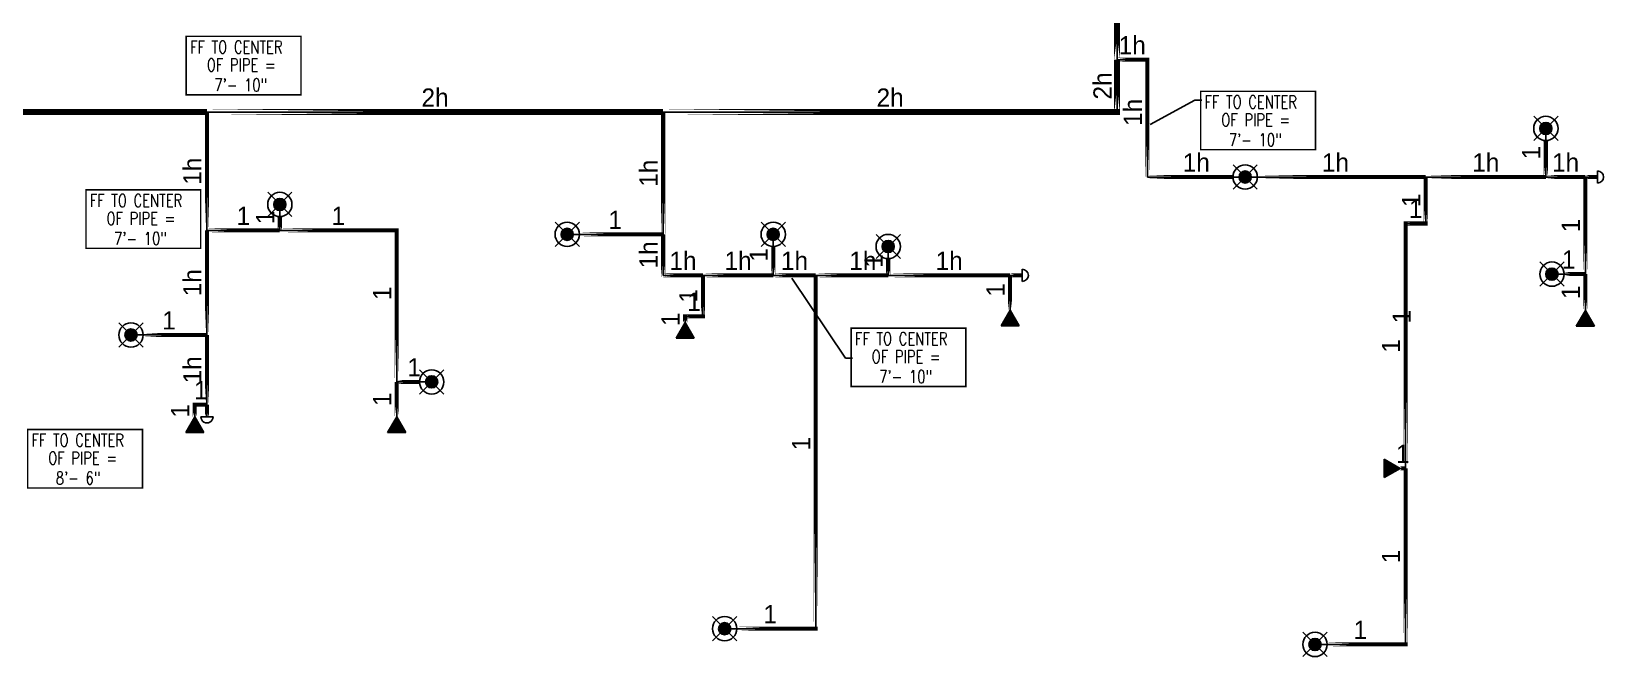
# Model space of a CAD drawing. Header units: inches. Extents: x -3355 to 5264, y 2 to 1719.
# Drawn here: x -815 to -39, y 2 to 311 of the extents above; entities that cross this region are included whole.
import ezdxf
from ezdxf.enums import TextEntityAlignment as Align

# ---------------------------------------------------------------- set-up
doc = ezdxf.new("R2010")
doc.units = ezdxf.units.IN
doc.header["$MEASUREMENT"] = 0
for name, color, linetype in [('Coordination', 1, 'Continuous'), ('headdn', 1, 'Continuous'), ('PIPEBL', 4, 'Continuous'), ('pipemn', 6, 'Continuous'), ('PIPESPC', 1, 'Continuous'), ('spk-cap', 1, 'Continuous'), ('TIDYPIPE', 1, 'Continuous')]:
    doc.layers.add(name, color=color, linetype=linetype)
doc.styles.add('PDA1', font='ROMAND', dxfattribs={"width": 0.755})
doc.styles.add('PIPE', font='PIPE.SHX')
doc.dimstyles.get("Standard").update_dxf_attribs({"dimtxt": 0.18, "dimasz": 0.18, "dimexe": 0.18, "dimexo": 0.0625, "dimgap": 0.09, "dimtad": 0, "dimtih": 1, "dimtoh": 1, "dimdec": 4, "dimzin": 0, "dimdsep": 46, "dimtxsty": 'Standard', "dimcen": 0.09, "dimadec": 0, "dimazin": 0, "dimtfac": 1, "dimtdec": 4, "dimtofl": 0, "dimtmove": 0, "dimatfit": 3, "dimfxl": 1, "dimtolj": 1, "dimtzin": 0, "dimarcsym": 0})

# ---------------------------------------------------------------- blocks, each defined once
blk = doc.blocks.new('side2')
for p, q in [((0, 0), (7.79, 4.5)), ((7.79, -4.5), (0, 0)), ((7.79, 4.5), (7.79, -4.5))]:
    blk.add_line(p, q)
blk.add_solid([(7.79, -4.5), (0, 0), (7.79, 4.5)])
blk = doc.blocks.new('dpend2')
for p, q in [((-6, -6), (6, 6)), ((6, -6), (-6, 6))]:
    blk.add_line(p, q)
for radius in [6, 3]:
    blk.add_circle((0, 0), radius)
for points in [[(0, 0), (-3, 0), (-2.08, 2.07)], [(0, 0), (-3, 0), (-2.08, -2.07)], [(0, 0), (0, 3), (-2.12, 2.14)], [(0, 0), (0, -3), (-2.12, -2.14)], [(0, 0), (0, 3), (2.12, 2.14)], [(0, 0), (3, 0), (2.08, 2.07)], [(0, 0), (3, 0), (2.08, -2.07)], [(0, 0), (0, -3), (2.12, -2.14)]]:
    blk.add_solid(points)
blk = doc.blocks.new('PIPESPC')
at = {"layer": 'PIPESPC', "style": 'PIPE', "width": 0.9}
blk.add_attdef('SIZE', text='', height=9, dxfattribs=at).set_placement((0, 4.02), align=Align.CENTER)
at = {"layer": 'PIPESPC', "style": 'PIPE', "flags": 1}
blk.add_attdef('SCHED', (25.3, 3.89), '', height=9, dxfattribs=at)
blk = doc.blocks.new('CAP')
blk.add_line((0, 3), (0, -3))
blk.add_arc((0, 0), 3, 270, 90)
blk = doc.blocks.new('vvvvbbbbbbbb')
at = {"layer": 'Coordination', "const_width": 0.75}
blk.add_lwpolyline([(2834.89, 1670.01), (2834.89, 1641.14), (2891.57, 1641.14), (2891.57, 1670.01), (2834.89, 1670.01)], dxfattribs=at)
at = {"layer": 'Coordination', "style": 'PDA1', "width": 0.755}
for s, p in [('FF TO CENTER', (2836.77, 1661.59)), ('OF PIPE = ', (2845.03, 1652.74)), ('7\'- 10"', (2848.77, 1642.88))]:
    blk.add_text(s, height=6.3, dxfattribs=at).set_placement(p)

msp = doc.modelspace()

# ---------------------------------------------------------------- linework, layer by layer
at = {"layer": 'Coordination', "const_width": 0.75}
msp.add_lwpolyline([(-817.02, 114.12), (-817.02, 85.25), (-760.34, 85.25), (-760.34, 114.12), (-817.02, 114.12)], dxfattribs=at)
at = {"layer": 'PIPEBL'}
for p, q in [((-264, 296.86), (-279, 296.86)), ((-264, 238.93), (-264, 296.86)), ((-728.49, 212.53), (-728.49, 271)), ((-503.17, 210.58), (-503.17, 271)), ((-67.24, 262.93), (-67.24, 238.93)), ((-215.74, 238.93), (-264, 238.93)), ((-215.74, 238.93), (-126.59, 238.93)), ((-126.59, 215.95), (-126.59, 238.93)), ((-126.59, 238.93), (-67.24, 238.93)), ((-67.24, 238.93), (-47.74, 238.93)), ((-47.74, 190.93), (-47.74, 238.93)), ((-47.74, 238.93), (-41.74, 238.93)), ((-692.49, 212.53), (-692.49, 225.36)), ((-728.49, 160.86), (-728.49, 212.53)), ((-728.49, 212.53), (-692.49, 212.53)), ((-692.49, 212.53), (-634.74, 212.53)), ((-634.74, 137.66), (-634.74, 212.53)), ((-550.56, 210.58), (-503.17, 210.58)), ((-503.17, 190.32), (-503.17, 210.58)), ((-448.81, 190.32), (-448.81, 210.58)), ((-136.53, 94.9), (-136.53, 215.95)), ((-136.53, 215.95), (-126.59, 215.95)), ((-392.04, 204.58), (-392.04, 190.32)), ((-503.17, 190.32), (-483.56, 190.32)), ((-483.56, 170.08), (-483.56, 190.32)), ((-483.56, 190.32), (-448.81, 190.32)), ((-448.81, 190.32), (-427.81, 190.32)), ((-427.81, 190.32), (-392.04, 190.32)), ((-427.81, 15.66), (-427.81, 190.32)), ((-392.04, 190.32), (-331.81, 190.32)), ((-331.81, 173.08), (-331.81, 190.32)), ((-331.81, 190.32), (-325.81, 190.32)), ((-64.24, 190.93), (-47.74, 190.93)), ((-47.74, 172.93), (-47.74, 190.93)), ((-492.31, 170.08), (-483.56, 170.08)), ((-492.31, 170.08), (-492.31, 167.08)), ((-765.99, 160.86), (-728.49, 160.86)), ((-728.49, 126.36), (-728.49, 160.86)), ((-634.74, 120.36), (-634.74, 137.66)), ((-617.49, 137.66), (-634.74, 137.66)), ((-734.49, 126.36), (-728.49, 126.36)), ((-734.49, 126.36), (-734.49, 120.36)), ((-728.49, 126.36), (-728.49, 120.36)), ((-139.25, 94.9), (-136.53, 94.9)), ((-136.53, 7.89), (-136.53, 94.9)), ((-472.81, 15.66), (-427.81, 15.66)), ((-181.24, 7.89), (-136.53, 7.89))]:
    msp.add_line(p, q, dxfattribs=at)
at = {"layer": 'pipemn'}
for p, q in [((-279, 318.74), (-279, 296.86)), ((-279, 296.86), (-279, 271)), ((-728.49, 271), (-951.63, 271)), ((-728.49, 271), (-503.17, 271)), ((-503.17, 271), (-279, 271))]:
    msp.add_line(p, q, dxfattribs=at)
at = {"layer": 'TIDYPIPE', "color": 1}
for points, const_width in [([(-279, 296.86), (-279, 318.74)], 3), ([(-279, 269.5), (-279, 296.86)], 3), ([(-279, 296.86), (-263, 296.86)], 2), ([(-264, 237.93), (-264, 297.86)], 2), ([(-951.63, 271), (-728.49, 271)], 3), ([(-728.49, 271), (-503.17, 271)], 3), ([(-728.49, 212.53), (-728.49, 271)], 2), ([(-503.17, 271), (-277.5, 271)], 3), ([(-503.17, 210.58), (-503.17, 271)], 2), ([(-67.24, 238.93), (-67.24, 256.93)], 2), ([(-265, 238.93), (-221.74, 238.93)], 2), ([(-209.74, 238.93), (-126.59, 238.93)], 2), ([(-126.59, 238.93), (-67.24, 238.93)], 2), ([(-126.59, 214.95), (-126.59, 238.93)], 2), ([(-67.24, 238.93), (-47.74, 238.93)], 2), ([(-47.74, 190.93), (-47.74, 238.93)], 2), ([(-47.74, 238.93), (-41.74, 238.93)], 2), ([(-692.49, 212.53), (-692.49, 219.36)], 2), ([(-136.53, 94.9), (-136.53, 216.95)], 2), ([(-728.49, 160.86), (-728.49, 212.53)], 2), ([(-728.49, 212.53), (-692.49, 212.53)], 2), ([(-692.49, 212.53), (-633.74, 212.53)], 2), ([(-634.74, 137.66), (-634.74, 213.53)], 2), ([(-544.56, 210.58), (-503.17, 210.58)], 2), ([(-503.17, 189.32), (-503.17, 210.58)], 2), ([(-137.53, 215.95), (-125.59, 215.95)], 2), ([(-448.81, 190.32), (-448.81, 204.58)], 2), ([(-392.04, 190.32), (-392.04, 198.58)], 2), ([(-504.17, 190.32), (-483.56, 190.32)], 2), ([(-483.56, 169.08), (-483.56, 190.32)], 2), ([(-483.56, 190.32), (-448.81, 190.32)], 2), ([(-448.81, 190.32), (-427.81, 190.32)], 2), ([(-427.81, 14.66), (-427.81, 190.32)], 2), ([(-427.81, 190.32), (-392.04, 190.32)], 2), ([(-392.04, 190.32), (-331.81, 190.32)], 2), ([(-331.81, 173.08), (-331.81, 190.32)], 2), ([(-331.81, 190.32), (-325.81, 190.32)], 2), ([(-58.24, 190.93), (-47.74, 190.93)], 2), ([(-47.74, 172.93), (-47.74, 190.93)], 2), ([(-493.31, 170.08), (-482.56, 170.08)], 2), ([(-492.31, 167.08), (-492.31, 171.08)], 2), ([(-759.99, 160.86), (-728.49, 160.86)], 2), ([(-728.49, 126.36), (-728.49, 160.86)], 2), ([(-634.74, 120.36), (-634.74, 137.66)], 2), ([(-634.74, 137.66), (-623.49, 137.66)], 2), ([(-735.49, 126.36), (-728.49, 126.36)], 2), ([(-734.49, 120.36), (-734.49, 127.36)], 2), ([(-728.49, 120.36), (-728.49, 126.36)], 2), ([(-139.25, 94.9), (-136.53, 94.9)], 2), ([(-136.53, 6.89), (-136.53, 94.9)], 2), ([(-466.81, 15.66), (-426.81, 15.66)], 2), ([(-175.24, 7.89), (-135.53, 7.89)], 2)]:
    msp.add_lwpolyline(points, close=True, dxfattribs=dict(at, const_width=const_width))

# ---------------------------------------------------------------- block references
at = {"layer": 'headdn'}
for p in [(-67.24, 262.93), (-215.74, 238.93), (-550.56, 210.58), (-448.81, 210.58), (-392.04, 204.58), (-64.24, 190.93), (-472.81, 15.66), (-181.24, 7.89)]:
    msp.add_blockref('dpend2', p, dxfattribs=at)
for name, p, rotation in [('dpend2', (-692.49, 225.36), 180), ('side2', (-331.81, 173.08), 270), ('side2', (-47.74, 172.93), 270), ('dpend2', (-765.99, 160.86), 180), ('side2', (-492.31, 167.08), 270), ('dpend2', (-617.49, 137.66), 180), ('side2', (-734.49, 120.36), 270), ('side2', (-634.74, 120.36), 270), ('side2', (-139.25, 94.9), 180)]:
    msp.add_blockref(name, p, dxfattribs=dict(at, rotation=rotation))
at = {"layer": 'PIPESPC'}
for p in [(-3573.59, -1361.58), (-3072.58, -1388.73), (-3623.13, -1437.46), (-3245.22, -1505.75)]:
    msp.add_blockref('vvvvbbbbbbbb', p, dxfattribs=at)
ref = msp.add_blockref('PIPESPC', (-271.5, 296.86), dxfattribs=at)
ref.add_attrib('SIZE', '1h', dxfattribs={"color": 0, "height": 9, "style": 'PIPE'}).set_placement((-271.5, 296.86), align=Align.BOTTOM_CENTER)
ref = msp.add_blockref('PIPESPC', (-279, 283.93), dxfattribs=dict(at, rotation=89.99999999999598))
ref.add_attrib('SIZE', '2h', dxfattribs={"color": 0, "height": 9, "rotation": 90, "style": 'PIPE'}).set_placement((-279, 283.93), align=Align.BOTTOM_CENTER)
ref = msp.add_blockref('PIPESPC', (-615.83, 271), dxfattribs=at)
ref.add_attrib('SIZE', '2h', dxfattribs={"color": 0, "height": 9, "style": 'PIPE'}).set_placement((-615.83, 271), align=Align.BOTTOM_CENTER)
ref = msp.add_blockref('PIPESPC', (-391.09, 271), dxfattribs=at)
ref.add_attrib('SIZE', '2h', dxfattribs={"color": 0, "height": 9, "style": 'PIPE'}).set_placement((-391.09, 271), align=Align.BOTTOM_CENTER)
ref = msp.add_blockref('PIPESPC', (-264, 270.9), dxfattribs=dict(at, rotation=90))
ref.add_attrib('SIZE', '1h', dxfattribs={"color": 0, "height": 9, "rotation": 90, "style": 'PIPE'}).set_placement((-264, 270.9), align=Align.BOTTOM_CENTER)
ref = msp.add_blockref('PIPESPC', (-239.87, 238.93), dxfattribs=at)
ref.add_attrib('SIZE', '1h', dxfattribs={"color": 0, "height": 9, "style": 'PIPE'}).set_placement((-239.87, 238.93), align=Align.BOTTOM_CENTER)
ref = msp.add_blockref('PIPESPC', (-171.16, 238.93), dxfattribs=at)
ref.add_attrib('SIZE', '1h', dxfattribs={"color": 0, "height": 9, "style": 'PIPE'}).set_placement((-171.16, 238.93), align=Align.BOTTOM_CENTER)
ref = msp.add_blockref('PIPESPC', (-96.91, 238.93), dxfattribs=at)
ref.add_attrib('SIZE', '1h', dxfattribs={"color": 0, "height": 9, "style": 'PIPE'}).set_placement((-96.91, 238.93), align=Align.BOTTOM_CENTER)
ref = msp.add_blockref('PIPESPC', (-67.24, 250.93), dxfattribs=dict(at, rotation=90))
ref.add_attrib('SIZE', '1', dxfattribs={"color": 0, "height": 9, "rotation": 90, "style": 'PIPE'}).set_placement((-67.24, 250.93), align=Align.BOTTOM_CENTER)
ref = msp.add_blockref('PIPESPC', (-57.49, 238.93), dxfattribs=at)
ref.add_attrib('SIZE', '1h', dxfattribs={"color": 0, "height": 9, "style": 'PIPE'}).set_placement((-57.49, 238.93), align=Align.BOTTOM_CENTER)
ref = msp.add_blockref('PIPESPC', (-728.49, 241.77), dxfattribs=dict(at, rotation=90))
ref.add_attrib('SIZE', '1h', dxfattribs={"color": 0, "height": 9, "rotation": 90, "style": 'PIPE'}).set_placement((-728.49, 241.77), align=Align.BOTTOM_CENTER)
ref = msp.add_blockref('PIPESPC', (-503.17, 240.79), dxfattribs=dict(at, rotation=90))
ref.add_attrib('SIZE', '1h', dxfattribs={"color": 0, "height": 9, "rotation": 90, "style": 'PIPE'}).set_placement((-503.17, 240.79), align=Align.BOTTOM_CENTER)
ref = msp.add_blockref('PIPESPC', (-126.59, 227.44), dxfattribs=dict(at, rotation=90))
ref.add_attrib('SIZE', '1', dxfattribs={"color": 0, "height": 9, "rotation": 90, "style": 'PIPE'}).set_placement((-126.59, 227.44), align=Align.BOTTOM_CENTER)
ref = msp.add_blockref('PIPESPC', (-131.56, 215.95), dxfattribs=at)
ref.add_attrib('SIZE', '1', dxfattribs={"color": 0, "height": 9, "style": 'PIPE'}).set_placement((-131.56, 215.95), align=Align.BOTTOM_CENTER)
ref = msp.add_blockref('PIPESPC', (-710.49, 212.53), dxfattribs=at)
ref.add_attrib('SIZE', '1', dxfattribs={"color": 0, "height": 9, "style": 'PIPE'}).set_placement((-710.49, 212.53), align=Align.BOTTOM_CENTER)
ref = msp.add_blockref('PIPESPC', (-692.49, 218.95), dxfattribs=dict(at, rotation=90))
ref.add_attrib('SIZE', '1', dxfattribs={"color": 0, "height": 9, "rotation": 90, "style": 'PIPE'}).set_placement((-692.49, 218.95), align=Align.BOTTOM_CENTER)
ref = msp.add_blockref('PIPESPC', (-663.61, 212.53), dxfattribs=at)
ref.add_attrib('SIZE', '1', dxfattribs={"color": 0, "height": 9, "style": 'PIPE'}).set_placement((-663.61, 212.53), align=Align.BOTTOM_CENTER)
ref = msp.add_blockref('PIPESPC', (-526.87, 210.58), dxfattribs=at)
ref.add_attrib('SIZE', '1', dxfattribs={"color": 0, "height": 9, "style": 'PIPE'}).set_placement((-526.87, 210.58), align=Align.BOTTOM_CENTER)
ref = msp.add_blockref('PIPESPC', (-47.74, 214.93), dxfattribs=dict(at, rotation=90))
ref.add_attrib('SIZE', '1', dxfattribs={"color": 0, "height": 9, "rotation": 90, "style": 'PIPE'}).set_placement((-47.74, 214.93), align=Align.BOTTOM_CENTER)
ref = msp.add_blockref('PIPESPC', (-503.17, 200.45), dxfattribs=dict(at, rotation=90))
ref.add_attrib('SIZE', '1h', dxfattribs={"color": 0, "height": 9, "rotation": 90, "style": 'PIPE'}).set_placement((-503.17, 200.45), align=Align.BOTTOM_CENTER)
ref = msp.add_blockref('PIPESPC', (-493.37, 190.32), dxfattribs=at)
ref.add_attrib('SIZE', '1h', dxfattribs={"color": 0, "height": 9, "style": 'PIPE'}).set_placement((-493.37, 190.32), align=Align.BOTTOM_CENTER)
ref = msp.add_blockref('PIPESPC', (-466.19, 190.32), dxfattribs=at)
ref.add_attrib('SIZE', '1h', dxfattribs={"color": 0, "height": 9, "style": 'PIPE'}).set_placement((-466.19, 190.32), align=Align.BOTTOM_CENTER)
ref = msp.add_blockref('PIPESPC', (-448.81, 200.45), dxfattribs=dict(at, rotation=89.99999999999132))
ref.add_attrib('SIZE', '1', dxfattribs={"color": 0, "height": 9, "rotation": 90, "style": 'PIPE'}).set_placement((-448.81, 200.45), align=Align.BOTTOM_CENTER)
ref = msp.add_blockref('PIPESPC', (-438.31, 190.32), dxfattribs=at)
ref.add_attrib('SIZE', '1h', dxfattribs={"color": 0, "height": 9, "style": 'PIPE'}).set_placement((-438.31, 190.32), align=Align.BOTTOM_CENTER)
ref = msp.add_blockref('PIPESPC', (-404.56, 190.32), dxfattribs=at)
ref.add_attrib('SIZE', '1h', dxfattribs={"color": 0, "height": 9, "style": 'PIPE'}).set_placement((-404.56, 190.32), align=Align.BOTTOM_CENTER)
ref = msp.add_blockref('PIPESPC', (-361.93, 190.32), dxfattribs=at)
ref.add_attrib('SIZE', '1h', dxfattribs={"color": 0, "height": 9, "style": 'PIPE'}).set_placement((-361.93, 190.32), align=Align.BOTTOM_CENTER)
ref = msp.add_blockref('PIPESPC', (-55.99, 190.93), dxfattribs=at)
ref.add_attrib('SIZE', '1', dxfattribs={"color": 0, "height": 9, "style": 'PIPE'}).set_placement((-55.99, 190.93), align=Align.BOTTOM_CENTER)
ref = msp.add_blockref('PIPESPC', (-392.04, 197.45), dxfattribs=dict(at, rotation=90))
ref.add_attrib('SIZE', '1', dxfattribs={"color": 0, "height": 9, "rotation": 90, "style": 'PIPE'}).set_placement((-392.04, 197.45), align=Align.BOTTOM_CENTER)
ref = msp.add_blockref('PIPESPC', (-728.49, 186.7), dxfattribs=dict(at, rotation=90))
ref.add_attrib('SIZE', '1h', dxfattribs={"color": 0, "height": 9, "rotation": 90, "style": 'PIPE'}).set_placement((-728.49, 186.7), align=Align.BOTTOM_CENTER)
ref = msp.add_blockref('PIPESPC', (-634.74, 181.45), dxfattribs=dict(at, rotation=90))
ref.add_attrib('SIZE', '1', dxfattribs={"color": 0, "height": 9, "rotation": 90, "style": 'PIPE'}).set_placement((-634.74, 181.45), align=Align.BOTTOM_CENTER)
ref = msp.add_blockref('PIPESPC', (-483.56, 180.2), dxfattribs=dict(at, rotation=90))
ref.add_attrib('SIZE', '1', dxfattribs={"color": 0, "height": 9, "rotation": 90, "style": 'PIPE'}).set_placement((-483.56, 180.2), align=Align.BOTTOM_CENTER)
ref = msp.add_blockref('PIPESPC', (-487.94, 170.08), dxfattribs=at)
ref.add_attrib('SIZE', '1', dxfattribs={"color": 0, "height": 9, "style": 'PIPE'}).set_placement((-487.94, 170.08), align=Align.BOTTOM_CENTER)
ref = msp.add_blockref('PIPESPC', (-331.81, 183.2), dxfattribs=dict(at, rotation=90))
ref.add_attrib('SIZE', '1', dxfattribs={"color": 0, "height": 9, "rotation": 90, "style": 'PIPE'}).set_placement((-331.81, 183.2), align=Align.BOTTOM_CENTER)
ref = msp.add_blockref('PIPESPC', (-47.74, 181.93), dxfattribs=dict(at, rotation=90))
ref.add_attrib('SIZE', '1', dxfattribs={"color": 0, "height": 9, "rotation": 90, "style": 'PIPE'}).set_placement((-47.74, 181.93), align=Align.BOTTOM_CENTER)
ref = msp.add_blockref('PIPESPC', (-747.24, 160.86), dxfattribs=at)
ref.add_attrib('SIZE', '1', dxfattribs={"color": 0, "height": 9, "style": 'PIPE'}).set_placement((-747.24, 160.86), align=Align.BOTTOM_CENTER)
ref = msp.add_blockref('PIPESPC', (-492.31, 168.58), dxfattribs=dict(at, rotation=90))
ref.add_attrib('SIZE', '1', dxfattribs={"color": 0, "height": 9, "rotation": 90, "style": 'PIPE'}).set_placement((-492.31, 168.58), align=Align.BOTTOM_CENTER)
ref = msp.add_blockref('PIPESPC', (-131.25, 169.92), dxfattribs=dict(at, rotation=90))
ref.add_attrib('SIZE', '1', dxfattribs={"color": 0, "height": 9, "rotation": 90, "style": 'PIPE'}).set_placement((-131.25, 169.92), align=Align.BOTTOM_CENTER)
ref = msp.add_blockref('PIPESPC', (-136.53, 155.43), dxfattribs=dict(at, rotation=89.99999999999979))
ref.add_attrib('SIZE', '1', dxfattribs={"color": 0, "height": 9, "rotation": 90, "style": 'PIPE'}).set_placement((-136.53, 155.43), align=Align.BOTTOM_CENTER)
ref = msp.add_blockref('PIPESPC', (-728.49, 143.61), dxfattribs=dict(at, rotation=90))
ref.add_attrib('SIZE', '1h', dxfattribs={"color": 0, "height": 9, "rotation": 90, "style": 'PIPE'}).set_placement((-728.49, 143.61), align=Align.BOTTOM_CENTER)
ref = msp.add_blockref('PIPESPC', (-626.11, 137.66), dxfattribs=at)
ref.add_attrib('SIZE', '1', dxfattribs={"color": 0, "height": 9, "style": 'PIPE'}).set_placement((-626.11, 137.66), align=Align.BOTTOM_CENTER)
ref = msp.add_blockref('PIPESPC', (-731.49, 126.36), dxfattribs=at)
ref.add_attrib('SIZE', '1', dxfattribs={"color": 0, "height": 9, "style": 'PIPE'}).set_placement((-731.49, 126.36), align=Align.BOTTOM_CENTER)
ref = msp.add_blockref('PIPESPC', (-734.49, 123.36), dxfattribs=dict(at, rotation=90))
ref.add_attrib('SIZE', '1', dxfattribs={"color": 0, "height": 9, "rotation": 90, "style": 'PIPE'}).set_placement((-734.49, 123.36), align=Align.BOTTOM_CENTER)
ref = msp.add_blockref('PIPESPC', (-634.74, 129.01), dxfattribs=dict(at, rotation=90))
ref.add_attrib('SIZE', '1', dxfattribs={"color": 0, "height": 9, "rotation": 90, "style": 'PIPE'}).set_placement((-634.74, 129.01), align=Align.BOTTOM_CENTER)
ref = msp.add_blockref('PIPESPC', (-427.81, 107.12), dxfattribs=dict(at, rotation=90))
ref.add_attrib('SIZE', '1', dxfattribs={"color": 0, "height": 9, "rotation": 90, "style": 'PIPE'}).set_placement((-427.81, 107.12), align=Align.BOTTOM_CENTER)
ref = msp.add_blockref('PIPESPC', (-137.89, 94.9), dxfattribs=at)
ref.add_attrib('SIZE', '1', dxfattribs={"color": 0, "height": 9, "style": 'PIPE'}).set_placement((-137.89, 94.9), align=Align.BOTTOM_CENTER)
ref = msp.add_blockref('PIPESPC', (-136.53, 51.4), dxfattribs=dict(at, rotation=90.00000000000031))
ref.add_attrib('SIZE', '1', dxfattribs={"color": 0, "height": 9, "rotation": 90, "style": 'PIPE'}).set_placement((-136.53, 51.4), align=Align.BOTTOM_CENTER)
ref = msp.add_blockref('PIPESPC', (-450.31, 15.66), dxfattribs=at)
ref.add_attrib('SIZE', '1', dxfattribs={"color": 0, "height": 9, "style": 'PIPE'}).set_placement((-450.31, 15.66), align=Align.BOTTOM_CENTER)
ref = msp.add_blockref('PIPESPC', (-158.89, 7.89), dxfattribs=at)
ref.add_attrib('SIZE', '1', dxfattribs={"color": 0, "height": 9, "style": 'PIPE'}).set_placement((-158.89, 7.89), align=Align.BOTTOM_CENTER)
at = {"layer": 'spk-cap'}
for p in [(-41.74, 238.93), (-325.81, 190.32)]:
    msp.add_blockref('CAP', p, dxfattribs=at)
at = {"layer": 'spk-cap', "rotation": 270.0000000000834}
msp.add_blockref('CAP', (-728.49, 120.36), dxfattribs=at)

# ---------------------------------------------------------------- texts
at = {"layer": 'Coordination', "style": 'PDA1', "width": 0.755}
for s, p in [('FF TO CENTER', (-815.14, 105.69)), ('OF PIPE = ', (-806.88, 96.84)), ('8\'- 6"', (-803.14, 86.98))]:
    msp.add_text(s, height=6.3, dxfattribs=at).set_placement(p)

# ---------------------------------------------------------------- leaders
at = {"layer": 'Coordination'}
for points in [[(-262.59, 264.92), (-240.59, 276.92), (-237.09, 276.92)], [(-439.59, 188.92), (-413.09, 149.42), (-409.59, 149.42)]]:
    msp.add_leader(points, dimstyle='Standard', dxfattribs=at)

doc.saveas('drawing.dxf')
